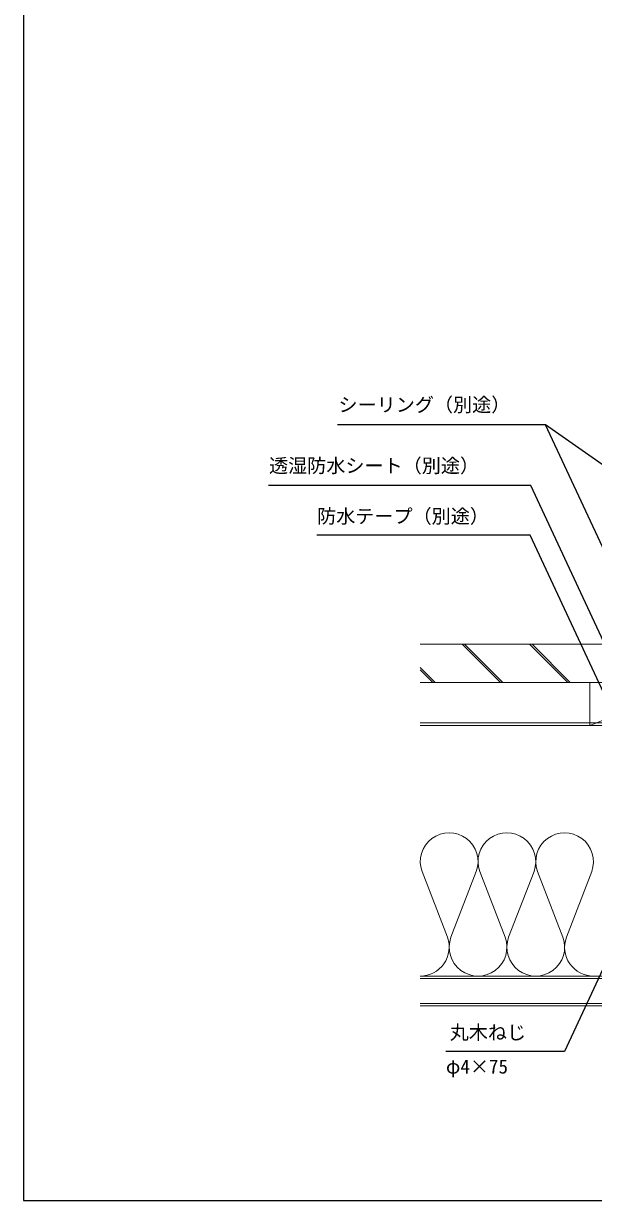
# Model space of a CAD drawing. Units: millimetres, scale not verified. Extents: x -525 to 525, y -783 to 779.
# Drawn here: x -525 to -286.3, y -782.8 to -289.8 of the extents above; entities that cross this region are included whole.
import ezdxf
from ezdxf.enums import TextEntityAlignment as Align

# ---------------------------------------------------------------- set-up
doc = ezdxf.new("R2010")
doc.units = ezdxf.units.MM
doc.header["$LTSCALE"] = 4
doc.layers.add('0-7_YKK_D', color=6, linetype='Continuous')
doc.layers.add('0-8_YKK_ZWAK', color=7, linetype='Continuous')
doc.layers.add('0-9_YSS_K', color=3, linetype='Continuous', lineweight=18)
doc.styles.add('ＭＳ ゴシック', font='')
doc.styles.get('ＭＳ ゴシック').set_extended_font_data('MS Gothic')

msp = doc.modelspace()

# ---------------------------------------------------------------- linework, layer by layer
at = {"layer": '0-7_YKK_D'}
for points in [[(-264.545, -547.55), (-265.623, -545.239), (-306.313, -457.979), (-393.463, -457.979)], [(-205.552, -528.533), (-207.641, -527.07), (-306.313, -457.979)], [(-266.57, -581.8), (-267.647, -579.489), (-312.458, -483.392), (-422.418, -483.392)], [(-276.02, -582.8), (-277.098, -580.489), (-312.715, -504.108), (-402.192, -504.108)], [(-253.016, -623.002), (-254.094, -625.313), (-298.41, -720.348), (-348.132, -720.348)]]:
    msp.add_lwpolyline(points, dxfattribs=at)
at = {"layer": '0-8_YKK_ZWAK'}
msp.add_line((-525, 747.2), (-525, -782.8), dxfattribs=at)
msp.add_lwpolyline([(-525, -782.8), (525, -782.8), (525, 747.2)], dxfattribs=at)
at = {"layer": '0-9_YSS_K'}
for p, q in [((-242.754, -549.8), (-358.786, -549.8)), ((-341.266, -549.8), (-325.266, -565.8)), ((-340.266, -549.8), (-324.266, -565.8)), ((-312.982, -549.8), (-296.982, -565.8)), ((-311.982, -549.8), (-295.982, -565.8)), ((-358.786, -559.565), (-352.55, -565.8)), ((-358.786, -560.565), (-353.55, -565.8)), ((-242.754, -565.8), (-358.786, -565.8)), ((-287.754, -583.8), (-242.754, -565.8)), ((-286.254, -583.8), (-358.786, -583.8)), ((-347.426, -672.577), (-358.057, -645.023)), ((-335.338, -645.023), (-345.968, -672.577)), ((-323.249, -672.577), (-333.879, -645.023)), ((-311.161, -645.023), (-321.791, -672.577)), ((-299.072, -672.577), (-309.702, -645.023)), ((-286.983, -645.023), (-297.614, -672.577)), ((-168.754, -688.8), (-358.786, -688.8)), ((-168.754, -689.8), (-358.786, -689.8)), ((-168.754, -700.3), (-358.786, -700.3)), ((-168.754, -701.3), (-358.786, -701.3))]:
    msp.add_line(p, q, dxfattribs=at)
at = {"layer": '0-9_YSS_K', "color": 80}
msp.add_line((-279.254, -582.8), (-358.786, -582.8), dxfattribs=at)
at = {"layer": '0-9_YSS_K'}
msp.add_lwpolyline([(-242.754, -565.8), (-242.754, -583.8), (-287.754, -583.8), (-287.754, -565.8)], close=True, dxfattribs=at)
for centre, start, end in [((-346.697, -640.889), 340, 200), ((-322.52, -640.889), 340, 200), ((-298.343, -640.889), 340, 200), ((-358.786, -676.711), 270, 20), ((-334.609, -676.711), 160, 20), ((-310.431, -676.711), 160, 20), ((-286.254, -676.711), 160, 270)]:
    msp.add_arc(centre, 12.088, start, end, dxfattribs=at)

# ---------------------------------------------------------------- texts
at = {"layer": '0-7_YKK_D', "style": 'ＭＳ ゴシック'}
for s, p in [('シーリング（別途）', (-393.074, -454.179)), ('透湿防水シート（別途）', (-422.167, -479.709)), ('防水テープ（別途）', (-402.034, -500.869)), ('丸木ねじ', (-346.473, -717.115)), ('φ4×75', (-348.064, -731.403))]:
    msp.add_text(s, height=5.865, dxfattribs=at).set_placement(p, align=Align.BOTTOM_LEFT)

doc.saveas('drawing.dxf')
